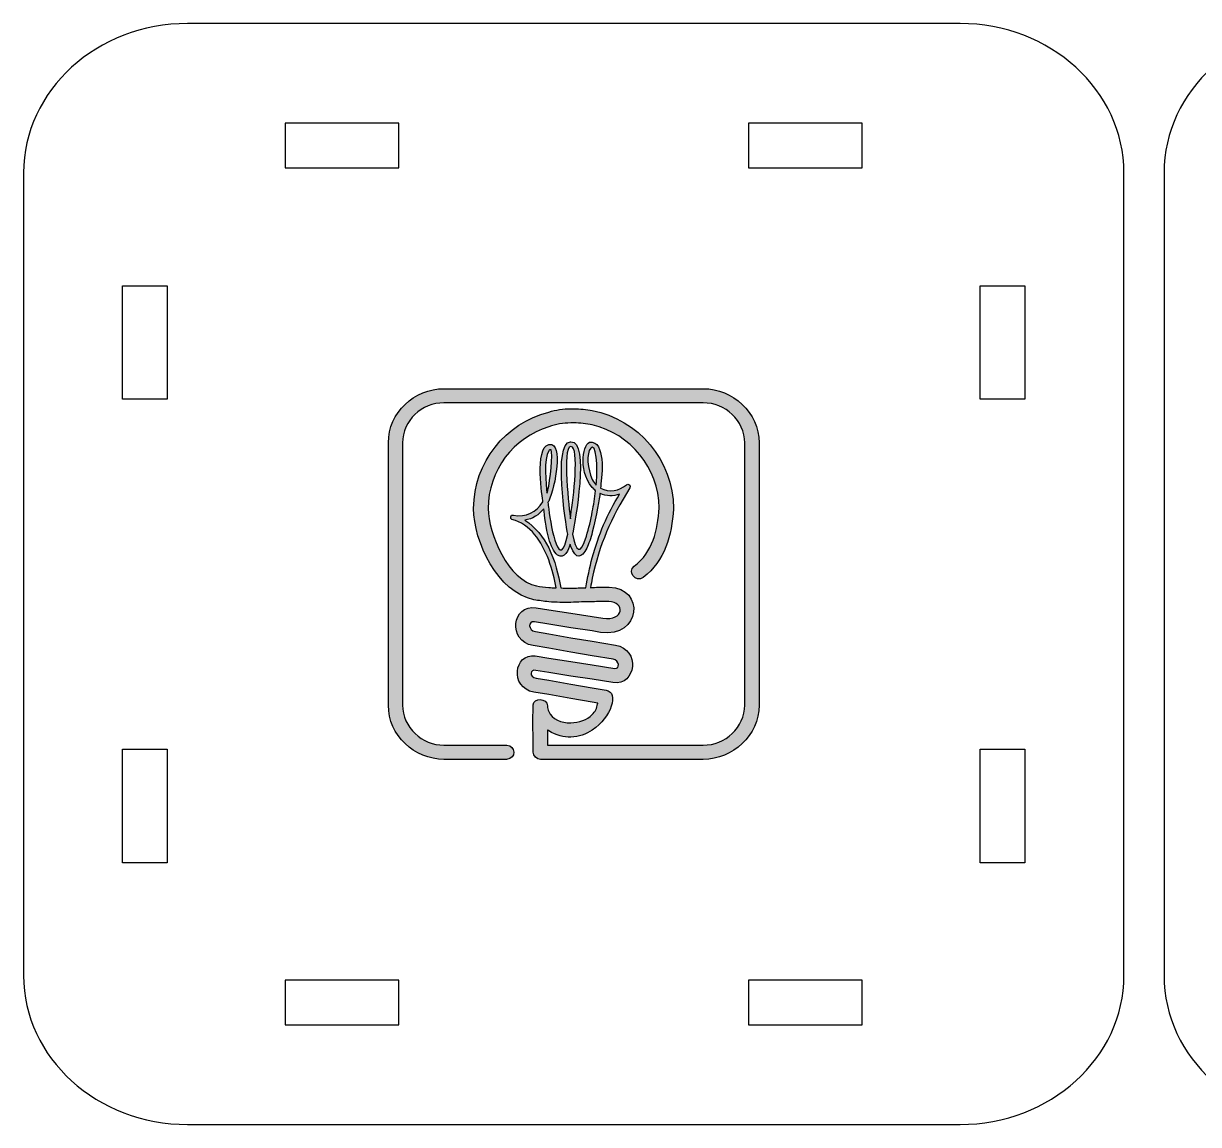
# Model space of a CAD drawing. Extents: x 4 to 307, y 9 to 217.
# Drawn here: x 5 to 106.5, y 104.1 to 199.1 of the extents above; entities that cross this region are included whole.
import ezdxf

# ---------------------------------------------------------------- set-up
doc = ezdxf.new("R2010")
doc.units = 0
doc.header["$MEASUREMENT"] = 0
doc.layers.add('EBENE_1', color=7, linetype='CONTINUOUS')

# ---------------------------------------------------------------- blocks, each defined once
blk = doc.blocks.new('BLOCK_6')
at = {"layer": 'EBENE_1'}
for points in [[(27.64, 186.6), (37.44, 186.6), (37.44, 190.46), (27.64, 190.46), (27.64, 186.6)], [(67.64, 186.6), (77.44, 186.6), (77.44, 190.46), (67.64, 190.46), (67.64, 186.6)], [(13.59, 166.64), (13.59, 176.44), (17.45, 176.44), (17.45, 166.64), (13.59, 166.64)], [(87.63, 166.64), (87.63, 176.44), (91.49, 176.44), (91.49, 166.64), (87.63, 166.64)], [(13.59, 126.63), (13.59, 136.44), (17.45, 136.44), (17.45, 126.63), (13.59, 126.63)], [(87.63, 126.63), (87.63, 136.44), (91.49, 136.44), (91.49, 126.63), (87.63, 126.63)], [(27.64, 112.66), (37.44, 112.66), (37.44, 116.52), (27.64, 116.52), (27.64, 112.66)], [(67.64, 112.66), (77.44, 112.66), (77.44, 116.52), (67.64, 116.52), (67.64, 112.66)]]:
    blk.add_lwpolyline(points, dxfattribs=at)

msp = doc.modelspace()

# ---------------------------------------------------------------- hatches: boundary and pattern name
at = {"layer": 'EBENE_1'}
h = msp.add_hatch(color=7, dxfattribs=at)
h.dxf.hatch_style = 2
edge = h.paths.add_edge_path()
edge.add_spline(control_points=[(63.72, 167.55), (63.72, 167.55), (54.14, 167.55), (54.14, 167.55), (54.14, 167.55), (52.29, 167.55), (52.29, 167.55), (52.29, 167.55), (50.38, 167.55), (50.38, 167.55), (50.38, 167.55), (41.34, 167.55), (41.34, 167.55), (38.77, 167.55), (36.54, 165.49), (36.54, 162.88), (36.54, 162.88), (36.54, 140.25), (36.54, 140.25), (36.54, 137.63), (38.77, 135.57), (41.34, 135.57), (41.34, 135.57), (46.75, 135.57), (46.75, 135.57), (47.59, 135.6), (47.54, 136.79), (46.77, 136.79), (46.77, 136.79), (41.34, 136.79), (41.34, 136.79), (39.46, 136.79), (37.76, 138.32), (37.76, 140.25), (37.76, 140.25), (37.76, 162.88), (37.76, 162.88), (37.76, 164.81), (39.43, 166.33), (41.34, 166.33), (41.34, 166.33), (50.38, 166.33), (50.38, 166.33), (50.38, 166.33), (52.29, 166.33), (52.29, 166.33), (52.29, 166.33), (54.14, 166.33), (54.14, 166.33), (54.14, 166.33), (63.72, 166.33), (63.72, 166.33), (65.62, 166.33), (67.3, 164.81), (67.3, 162.88), (67.3, 162.88), (67.3, 140.25), (67.3, 140.25), (67.3, 138.32), (65.62, 136.79), (63.72, 136.79), (63.72, 136.79), (54.14, 136.79), (54.14, 136.79), (54.14, 136.79), (52.29, 136.79), (52.29, 136.79), (52.29, 136.79), (50.38, 136.79), (50.38, 136.79), (50.38, 136.79), (50.28, 136.79), (50.28, 136.79), (50.28, 136.79), (50.28, 138.11), (50.28, 138.11), (50.3, 138.09), (50.33, 138.06), (50.38, 138.04), (51.04, 137.63), (51.7, 137.48), (52.29, 137.48), (53, 137.5), (53.61, 137.73), (54.14, 138.09), (55.77, 139.18), (56.5, 141.34), (55.33, 141.54), (55.33, 141.54), (54.14, 141.74), (54.14, 141.74), (54.14, 141.74), (52.29, 142.07), (52.29, 142.07), (52.29, 142.07), (50.38, 142.41), (50.38, 142.41), (50.38, 142.41), (49.31, 142.58), (49.31, 142.58), (48.63, 142.68), (48.81, 143.37), (49.26, 143.24), (49.26, 143.24), (50.38, 143.07), (50.38, 143.07), (50.38, 143.07), (52.29, 142.76), (52.29, 142.76), (52.29, 142.76), (54.14, 142.48), (54.14, 142.48), (54.14, 142.48), (55.92, 142.2), (55.92, 142.2), (57.95, 141.9), (58.31, 145.07), (56.15, 145.43), (56.15, 145.43), (54.14, 145.76), (54.14, 145.76), (54.14, 145.76), (52.29, 146.06), (52.29, 146.06), (52.29, 146.06), (50.38, 146.39), (50.38, 146.39), (50.38, 146.39), (49.24, 146.6), (49.24, 146.6), (48.58, 146.7), (48.58, 147.54), (49.14, 147.43), (49.14, 147.43), (50.38, 147.23), (50.38, 147.23), (50.38, 147.23), (52.29, 146.93), (52.29, 146.93), (52.29, 146.93), (54.14, 146.65), (54.14, 146.65), (54.14, 146.65), (54.85, 146.52), (54.85, 146.52), (58.36, 146.04), (58.71, 150.36), (55.59, 150.43), (55.11, 150.43), (54.62, 150.41), (54.14, 150.41), (54.09, 150.41), (54.04, 150.41), (53.99, 150.38), (54.04, 150.66), (54.09, 150.94), (54.14, 151.19), (54.75, 154.11), (55.74, 156.35), (57.39, 158.99), (57.49, 159.17), (57.24, 159.4), (57.09, 159.27), (56.48, 158.74), (55.59, 158.56), (54.85, 158.97), (54.93, 159.7), (55.36, 162.7), (54.14, 162.93), (54.11, 162.93), (54.06, 162.95), (54.01, 162.95), (53.4, 162.95), (52.82, 160.64), (54.14, 159.04), (54.24, 158.94), (54.32, 158.84), (54.42, 158.74), (54.37, 158.13), (54.27, 157.52), (54.14, 156.93), (54.01, 156.22), (53.86, 155.51), (53.63, 154.83), (53.1, 153.05), (52.74, 153.53), (52.44, 155), (52.64, 155.97), (53.94, 163.06), (52.29, 162.98), (52.29, 162.98), (52.26, 162.98), (52.26, 162.98), (50.74, 162.78), (51.85, 155.94), (52.03, 155), (51.32, 151.6), (50.61, 155.44), (50.38, 157.16), (50.36, 157.39), (50.33, 157.59), (50.3, 157.72), (50.33, 157.75), (50.36, 157.8), (50.38, 157.85), (50.97, 159.12), (51.63, 162.88), (50.46, 162.75), (50.43, 162.75), (50.41, 162.73), (50.38, 162.73), (49.14, 162.4), (49.85, 158.08), (49.87, 157.8), (49.34, 156.91), (48.4, 156.4), (47.33, 156.65), (47.1, 156.73), (46.98, 156.32), (47.21, 156.27), (48.81, 155.87), (49.77, 154.37), (50.38, 152.77), (50.69, 151.96), (50.89, 151.12), (51.02, 150.36), (50.79, 150.38), (50.58, 150.38), (50.38, 150.41), (50.03, 150.43), (49.67, 150.48), (49.34, 150.53), (46.9, 150.99), (45.15, 155.05), (45.15, 157.21), (45.15, 160.52), (47.36, 163.33), (50.38, 164.27), (50.99, 164.48), (51.63, 164.58), (52.29, 164.6), (52.36, 164.6), (52.46, 164.6), (52.54, 164.6), (53.07, 164.6), (53.63, 164.53), (54.14, 164.43), (57.42, 163.66), (59.91, 160.72), (59.91, 157.26), (59.78, 155.33), (59.37, 153.45), (57.77, 152.24), (57.14, 151.75), (57.9, 150.79), (58.53, 151.27), (60.44, 152.72), (61, 154.88), (61.15, 157.19), (61.15, 157.19), (61.15, 157.21), (61.15, 157.21), (61.15, 161.38), (58.1, 164.91), (54.14, 165.67), (53.63, 165.77), (53.07, 165.82), (52.54, 165.82), (52.46, 165.82), (52.36, 165.82), (52.29, 165.82), (51.63, 165.82), (50.99, 165.72), (50.38, 165.54), (46.67, 164.58), (43.9, 161.2), (43.9, 157.21), (43.9, 154.37), (45.99, 149.92), (49.11, 149.34), (49.52, 149.26), (49.95, 149.21), (50.38, 149.16), (51.02, 149.11), (51.65, 149.11), (52.29, 149.11), (52.92, 149.14), (53.53, 149.16), (54.14, 149.16), (54.62, 149.19), (55.11, 149.19), (55.56, 149.19), (56.98, 149.16), (56.93, 147.49), (55.05, 147.74), (55.05, 147.74), (54.14, 147.89), (54.14, 147.89), (54.14, 147.89), (52.29, 148.17), (52.29, 148.17), (52.29, 148.17), (50.38, 148.48), (50.38, 148.48), (50.38, 148.48), (49.31, 148.65), (49.31, 148.65), (47.18, 148.98), (46.82, 145.76), (49.03, 145.38), (49.03, 145.38), (50.38, 145.15), (50.38, 145.15), (50.38, 145.15), (52.29, 144.82), (52.29, 144.82), (52.29, 144.82), (54.14, 144.51), (54.14, 144.51), (54.14, 144.51), (55.94, 144.21), (55.94, 144.21), (56.5, 144.13), (56.53, 143.35), (56.1, 143.42), (56.1, 143.42), (54.14, 143.73), (54.14, 143.73), (54.14, 143.73), (52.29, 144.01), (52.29, 144.01), (52.29, 144.01), (50.38, 144.31), (50.38, 144.31), (50.38, 144.31), (49.21, 144.49), (49.21, 144.49), (47.41, 144.77), (46.95, 141.74), (49.11, 141.36), (49.11, 141.36), (50.38, 141.16), (50.38, 141.16), (50.38, 141.16), (52.29, 140.83), (52.29, 140.83), (52.29, 140.83), (54.14, 140.5), (54.14, 140.5), (54.14, 140.5), (54.62, 140.42), (54.62, 140.42), (54.62, 140.4), (54.6, 140.37), (54.6, 140.35), (54.55, 139.99), (54.39, 139.69), (54.14, 139.43), (53.71, 138.98), (53, 138.75), (52.29, 138.72), (51.47, 138.7), (50.66, 139.03), (50.38, 139.69), (50.3, 139.84), (50.28, 139.99), (50.28, 140.2), (50.25, 140.88), (49.06, 140.91), (49.03, 140.27), (49.01, 138.9), (49.03, 137.53), (49.03, 136.18), (49.06, 135.88), (49.36, 135.57), (49.67, 135.57), (49.67, 135.57), (50.38, 135.57), (50.38, 135.57), (50.38, 135.57), (52.29, 135.57), (52.29, 135.57), (52.29, 135.57), (54.14, 135.57), (54.14, 135.57), (54.14, 135.57), (63.72, 135.57), (63.72, 135.57), (66.28, 135.57), (68.54, 137.63), (68.54, 140.25), (68.54, 140.25), (68.54, 162.88), (68.54, 162.88), (68.54, 165.49), (66.28, 167.55), (63.72, 167.55)], knot_values=[0, 0, 0, 0, 1, 1, 1, 2, 2, 2, 3, 3, 3, 4, 4, 4, 5, 5, 5, 6, 6, 6, 7, 7, 7, 8, 8, 8, 9, 9, 9, 10, 10, 10, 11, 11, 11, 12, 12, 12, 13, 13, 13, 14, 14, 14, 15, 15, 15, 16, 16, 16, 17, 17, 17, 18, 18, 18, 19, 19, 19, 20, 20, 20, 21, 21, 21, 22, 22, 22, 23, 23, 23, 24, 24, 24, 25, 25, 25, 26, 26, 26, 27, 27, 27, 28, 28, 28, 29, 29, 29, 30, 30, 30, 31, 31, 31, 32, 32, 32, 33, 33, 33, 34, 34, 34, 35, 35, 35, 36, 36, 36, 37, 37, 37, 38, 38, 38, 39, 39, 39, 40, 40, 40, 41, 41, 41, 42, 42, 42, 43, 43, 43, 44, 44, 44, 45, 45, 45, 46, 46, 46, 47, 47, 47, 48, 48, 48, 49, 49, 49, 50, 50, 50, 51, 51, 51, 52, 52, 52, 53, 53, 53, 54, 54, 54, 55, 55, 55, 56, 56, 56, 57, 57, 57, 58, 58, 58, 59, 59, 59, 60, 60, 60, 61, 61, 61, 62, 62, 62, 63, 63, 63, 64, 64, 64, 65, 65, 65, 66, 66, 66, 67, 67, 67, 68, 68, 68, 69, 69, 69, 70, 70, 70, 71, 71, 71, 72, 72, 72, 73, 73, 73, 74, 74, 74, 75, 75, 75, 76, 76, 76, 77, 77, 77, 78, 78, 78, 79, 79, 79, 80, 80, 80, 81, 81, 81, 82, 82, 82, 83, 83, 83, 84, 84, 84, 85, 85, 85, 86, 86, 86, 87, 87, 87, 88, 88, 88, 89, 89, 89, 90, 90, 90, 91, 91, 91, 92, 92, 92, 93, 93, 93, 94, 94, 94, 95, 95, 95, 96, 96, 96, 97, 97, 97, 98, 98, 98, 99, 99, 99, 100, 100, 100, 101, 101, 101, 102, 102, 102, 103, 103, 103, 104, 104, 104, 105, 105, 105, 106, 106, 106, 107, 107, 107, 108, 108, 108, 109, 109, 109, 110, 110, 110, 111, 111, 111, 112, 112, 112, 113, 113, 113, 114, 114, 114, 115, 115, 115, 116, 116, 116, 117, 117, 117, 118, 118, 118, 119, 119, 119, 120, 120, 120, 121, 121, 121, 122, 122, 122, 123, 123, 123, 124, 124, 124, 125, 125, 125, 126, 126, 126, 127, 127, 127, 128, 128, 128, 129, 129, 129, 130, 130, 130, 131, 131, 131, 132, 132, 132, 132], degree=3, periodic=1)
edge = h.paths.add_edge_path()
edge.add_spline(control_points=[(54.14, 159.73), (53.73, 160.62), (53.61, 161.96), (54.01, 162.42), (54.06, 162.47), (54.11, 162.5), (54.14, 162.5), (54.6, 162.55), (54.6, 159.83), (54.47, 159.22), (54.34, 159.37), (54.24, 159.52), (54.14, 159.73)], knot_values=[0, 0, 0, 0, 1, 1, 1, 2, 2, 2, 3, 3, 3, 4, 4, 4, 4], degree=3, periodic=1)
edge = h.paths.add_edge_path()
edge.add_spline(control_points=[(52.29, 162.57), (53.07, 162.55), (52.49, 158.03), (52.29, 156.65), (52.29, 156.5), (52.26, 156.38), (52.26, 156.32), (52.16, 157.01), (51.5, 162.5), (52.29, 162.57)], knot_values=[0, 0, 0, 0, 1, 1, 1, 2, 2, 2, 3, 3, 3, 3], degree=3, periodic=1)
edge = h.paths.add_edge_path()
edge.add_spline(control_points=[(50.38, 162.19), (50.41, 162.24), (50.43, 162.27), (50.48, 162.29), (50.81, 162.55), (50.58, 160.34), (50.38, 159.14), (50.33, 158.86), (50.28, 158.64), (50.23, 158.53), (50.18, 159.25), (49.9, 161.56), (50.38, 162.19)], knot_values=[0, 0, 0, 0, 1, 1, 1, 2, 2, 2, 3, 3, 3, 4, 4, 4, 4], degree=3, periodic=1)
edge = h.paths.add_edge_path()
edge.add_spline(control_points=[(52.29, 150.33), (52.01, 150.33), (51.7, 150.33), (51.42, 150.36), (51.24, 151.5), (50.91, 152.72), (50.38, 153.81), (49.9, 154.77), (49.24, 155.61), (48.32, 156.2), (48.98, 156.3), (49.54, 156.68), (49.95, 157.19), (50.03, 156.6), (50.13, 155.54), (50.38, 154.62), (50.56, 154.01), (50.79, 153.48), (51.14, 153.2), (51.75, 152.74), (52.11, 153.71), (52.24, 154.14), (52.26, 154.06), (52.29, 153.99), (52.29, 153.94), (52.72, 152.74), (53.25, 152.95), (53.66, 153.78), (53.84, 154.17), (54.01, 154.65), (54.14, 155.18), (54.52, 156.58), (54.78, 158.2), (54.8, 158.51), (54.83, 158.51), (54.83, 158.51), (54.83, 158.51), (55.36, 158.25), (55.94, 158.25), (56.5, 158.46), (55.44, 156.78), (54.67, 154.9), (54.14, 152.97), (53.91, 152.11), (53.73, 151.24), (53.58, 150.38), (53.15, 150.36), (52.72, 150.36), (52.29, 150.33)], knot_values=[0, 0, 0, 0, 1, 1, 1, 2, 2, 2, 3, 3, 3, 4, 4, 4, 5, 5, 5, 6, 6, 6, 7, 7, 7, 8, 8, 8, 9, 9, 9, 10, 10, 10, 11, 11, 11, 12, 12, 12, 13, 13, 13, 14, 14, 14, 15, 15, 15, 16, 16, 16, 16], degree=3, periodic=1)

# ---------------------------------------------------------------- linework, layer by layer
for points, knots in [([(19.19, 199.06), (19.19, 199.06), (85.89, 199.06), (85.89, 199.06), (93.68, 199.06), (100.04, 193.28), (100.04, 186.19), (100.04, 186.19), (100.04, 116.91), (100.04, 116.91), (100.04, 109.82), (93.68, 104.06), (85.89, 104.06), (85.89, 104.06), (19.19, 104.06), (19.19, 104.06), (11.4, 104.06), (5.04, 109.82), (5.04, 116.91), (5.04, 116.91), (5.04, 186.19), (5.04, 186.19), (5.04, 193.28), (11.4, 199.06), (19.19, 199.06)], [0, 0, 0, 0, 1, 1, 1, 2, 2, 2, 3, 3, 3, 4, 4, 4, 5, 5, 5, 6, 6, 6, 7, 7, 7, 8, 8, 8, 8]), ([(117.67, 199.06), (117.67, 199.06), (184.32, 199.06), (184.32, 199.06), (192.11, 199.06), (198.5, 193.28), (198.5, 186.19), (198.5, 186.19), (198.5, 116.91), (198.5, 116.91), (198.5, 109.82), (192.11, 104.06), (184.32, 104.06), (184.32, 104.06), (117.67, 104.06), (117.67, 104.06), (109.88, 104.06), (103.5, 109.82), (103.5, 116.91), (103.5, 116.91), (103.5, 186.19), (103.5, 186.19), (103.5, 193.28), (109.88, 199.06), (117.67, 199.06)], [0, 0, 0, 0, 1, 1, 1, 2, 2, 2, 3, 3, 3, 4, 4, 4, 5, 5, 5, 6, 6, 6, 7, 7, 7, 8, 8, 8, 8]), ([(63.72, 167.55), (63.72, 167.55), (54.14, 167.55), (54.14, 167.55), (54.14, 167.55), (52.29, 167.55), (52.29, 167.55), (52.29, 167.55), (50.38, 167.55), (50.38, 167.55), (50.38, 167.55), (41.34, 167.55), (41.34, 167.55), (38.77, 167.55), (36.54, 165.49), (36.54, 162.88), (36.54, 162.88), (36.54, 140.25), (36.54, 140.25), (36.54, 137.63), (38.77, 135.57), (41.34, 135.57), (41.34, 135.57), (46.75, 135.57), (46.75, 135.57), (47.59, 135.6), (47.54, 136.79), (46.77, 136.79), (46.77, 136.79), (41.34, 136.79), (41.34, 136.79), (39.46, 136.79), (37.76, 138.32), (37.76, 140.25), (37.76, 140.25), (37.76, 162.88), (37.76, 162.88), (37.76, 164.81), (39.43, 166.33), (41.34, 166.33), (41.34, 166.33), (50.38, 166.33), (50.38, 166.33), (50.38, 166.33), (52.29, 166.33), (52.29, 166.33), (52.29, 166.33), (54.14, 166.33), (54.14, 166.33), (54.14, 166.33), (63.72, 166.33), (63.72, 166.33), (65.62, 166.33), (67.3, 164.81), (67.3, 162.88), (67.3, 162.88), (67.3, 140.25), (67.3, 140.25), (67.3, 138.32), (65.62, 136.79), (63.72, 136.79), (63.72, 136.79), (54.14, 136.79), (54.14, 136.79), (54.14, 136.79), (52.29, 136.79), (52.29, 136.79), (52.29, 136.79), (50.38, 136.79), (50.38, 136.79), (50.38, 136.79), (50.28, 136.79), (50.28, 136.79), (50.28, 136.79), (50.28, 138.11), (50.28, 138.11), (50.3, 138.09), (50.33, 138.06), (50.38, 138.04), (51.04, 137.63), (51.7, 137.48), (52.29, 137.48), (53, 137.5), (53.61, 137.73), (54.14, 138.09), (55.77, 139.18), (56.5, 141.34), (55.33, 141.54), (55.33, 141.54), (54.14, 141.74), (54.14, 141.74), (54.14, 141.74), (52.29, 142.07), (52.29, 142.07), (52.29, 142.07), (50.38, 142.41), (50.38, 142.41), (50.38, 142.41), (49.31, 142.58), (49.31, 142.58), (48.63, 142.68), (48.81, 143.37), (49.26, 143.24), (49.26, 143.24), (50.38, 143.07), (50.38, 143.07), (50.38, 143.07), (52.29, 142.76), (52.29, 142.76), (52.29, 142.76), (54.14, 142.48), (54.14, 142.48), (54.14, 142.48), (55.92, 142.2), (55.92, 142.2), (57.95, 141.9), (58.31, 145.07), (56.15, 145.43), (56.15, 145.43), (54.14, 145.76), (54.14, 145.76), (54.14, 145.76), (52.29, 146.06), (52.29, 146.06), (52.29, 146.06), (50.38, 146.39), (50.38, 146.39), (50.38, 146.39), (49.24, 146.6), (49.24, 146.6), (48.58, 146.7), (48.58, 147.54), (49.14, 147.43), (49.14, 147.43), (50.38, 147.23), (50.38, 147.23), (50.38, 147.23), (52.29, 146.93), (52.29, 146.93), (52.29, 146.93), (54.14, 146.65), (54.14, 146.65), (54.14, 146.65), (54.85, 146.52), (54.85, 146.52), (58.36, 146.04), (58.71, 150.36), (55.59, 150.43), (55.11, 150.43), (54.62, 150.41), (54.14, 150.41), (54.09, 150.41), (54.04, 150.41), (53.99, 150.38), (54.04, 150.66), (54.09, 150.94), (54.14, 151.19), (54.75, 154.11), (55.74, 156.35), (57.39, 158.99), (57.49, 159.17), (57.24, 159.4), (57.09, 159.27), (56.48, 158.74), (55.59, 158.56), (54.85, 158.97), (54.93, 159.7), (55.36, 162.7), (54.14, 162.93), (54.11, 162.93), (54.06, 162.95), (54.01, 162.95), (53.4, 162.95), (52.82, 160.64), (54.14, 159.04), (54.24, 158.94), (54.32, 158.84), (54.42, 158.74), (54.37, 158.13), (54.27, 157.52), (54.14, 156.93), (54.01, 156.22), (53.86, 155.51), (53.63, 154.83), (53.1, 153.05), (52.74, 153.53), (52.44, 155), (52.64, 155.97), (53.94, 163.06), (52.29, 162.98), (52.29, 162.98), (52.26, 162.98), (52.26, 162.98), (50.74, 162.78), (51.85, 155.94), (52.03, 155), (51.32, 151.6), (50.61, 155.44), (50.38, 157.16), (50.36, 157.39), (50.33, 157.59), (50.3, 157.72), (50.33, 157.75), (50.36, 157.8), (50.38, 157.85), (50.97, 159.12), (51.63, 162.88), (50.46, 162.75), (50.43, 162.75), (50.41, 162.73), (50.38, 162.73), (49.14, 162.4), (49.85, 158.08), (49.87, 157.8), (49.34, 156.91), (48.4, 156.4), (47.33, 156.65), (47.1, 156.73), (46.98, 156.32), (47.21, 156.27), (48.81, 155.87), (49.77, 154.37), (50.38, 152.77), (50.69, 151.96), (50.89, 151.12), (51.02, 150.36), (50.79, 150.38), (50.58, 150.38), (50.38, 150.41), (50.03, 150.43), (49.67, 150.48), (49.34, 150.53), (46.9, 150.99), (45.15, 155.05), (45.15, 157.21), (45.15, 160.52), (47.36, 163.33), (50.38, 164.27), (50.99, 164.48), (51.63, 164.58), (52.29, 164.6), (52.36, 164.6), (52.46, 164.6), (52.54, 164.6), (53.07, 164.6), (53.63, 164.53), (54.14, 164.43), (57.42, 163.66), (59.91, 160.72), (59.91, 157.26), (59.78, 155.33), (59.37, 153.45), (57.77, 152.24), (57.14, 151.75), (57.9, 150.79), (58.53, 151.27), (60.44, 152.72), (61, 154.88), (61.15, 157.19), (61.15, 157.19), (61.15, 157.21), (61.15, 157.21), (61.15, 161.38), (58.1, 164.91), (54.14, 165.67), (53.63, 165.77), (53.07, 165.82), (52.54, 165.82), (52.46, 165.82), (52.36, 165.82), (52.29, 165.82), (51.63, 165.82), (50.99, 165.72), (50.38, 165.54), (46.67, 164.58), (43.9, 161.2), (43.9, 157.21), (43.9, 154.37), (45.99, 149.92), (49.11, 149.34), (49.52, 149.26), (49.95, 149.21), (50.38, 149.16), (51.02, 149.11), (51.65, 149.11), (52.29, 149.11), (52.92, 149.14), (53.53, 149.16), (54.14, 149.16), (54.62, 149.19), (55.11, 149.19), (55.56, 149.19), (56.98, 149.16), (56.93, 147.49), (55.05, 147.74), (55.05, 147.74), (54.14, 147.89), (54.14, 147.89), (54.14, 147.89), (52.29, 148.17), (52.29, 148.17), (52.29, 148.17), (50.38, 148.48), (50.38, 148.48), (50.38, 148.48), (49.31, 148.65), (49.31, 148.65), (47.18, 148.98), (46.82, 145.76), (49.03, 145.38), (49.03, 145.38), (50.38, 145.15), (50.38, 145.15), (50.38, 145.15), (52.29, 144.82), (52.29, 144.82), (52.29, 144.82), (54.14, 144.51), (54.14, 144.51), (54.14, 144.51), (55.94, 144.21), (55.94, 144.21), (56.5, 144.13), (56.53, 143.35), (56.1, 143.42), (56.1, 143.42), (54.14, 143.73), (54.14, 143.73), (54.14, 143.73), (52.29, 144.01), (52.29, 144.01), (52.29, 144.01), (50.38, 144.31), (50.38, 144.31), (50.38, 144.31), (49.21, 144.49), (49.21, 144.49), (47.41, 144.77), (46.95, 141.74), (49.11, 141.36), (49.11, 141.36), (50.38, 141.16), (50.38, 141.16), (50.38, 141.16), (52.29, 140.83), (52.29, 140.83), (52.29, 140.83), (54.14, 140.5), (54.14, 140.5), (54.14, 140.5), (54.62, 140.42), (54.62, 140.42), (54.62, 140.4), (54.6, 140.37), (54.6, 140.35), (54.55, 139.99), (54.39, 139.69), (54.14, 139.43), (53.71, 138.98), (53, 138.75), (52.29, 138.72), (51.47, 138.7), (50.66, 139.03), (50.38, 139.69), (50.3, 139.84), (50.28, 139.99), (50.28, 140.2), (50.25, 140.88), (49.06, 140.91), (49.03, 140.27), (49.01, 138.9), (49.03, 137.53), (49.03, 136.18), (49.06, 135.88), (49.36, 135.57), (49.67, 135.57), (49.67, 135.57), (50.38, 135.57), (50.38, 135.57), (50.38, 135.57), (52.29, 135.57), (52.29, 135.57), (52.29, 135.57), (54.14, 135.57), (54.14, 135.57), (54.14, 135.57), (63.72, 135.57), (63.72, 135.57), (66.28, 135.57), (68.54, 137.63), (68.54, 140.25), (68.54, 140.25), (68.54, 162.88), (68.54, 162.88), (68.54, 165.49), (66.28, 167.55), (63.72, 167.55)], [0, 0, 0, 0, 1, 1, 1, 2, 2, 2, 3, 3, 3, 4, 4, 4, 5, 5, 5, 6, 6, 6, 7, 7, 7, 8, 8, 8, 9, 9, 9, 10, 10, 10, 11, 11, 11, 12, 12, 12, 13, 13, 13, 14, 14, 14, 15, 15, 15, 16, 16, 16, 17, 17, 17, 18, 18, 18, 19, 19, 19, 20, 20, 20, 21, 21, 21, 22, 22, 22, 23, 23, 23, 24, 24, 24, 25, 25, 25, 26, 26, 26, 27, 27, 27, 28, 28, 28, 29, 29, 29, 30, 30, 30, 31, 31, 31, 32, 32, 32, 33, 33, 33, 34, 34, 34, 35, 35, 35, 36, 36, 36, 37, 37, 37, 38, 38, 38, 39, 39, 39, 40, 40, 40, 41, 41, 41, 42, 42, 42, 43, 43, 43, 44, 44, 44, 45, 45, 45, 46, 46, 46, 47, 47, 47, 48, 48, 48, 49, 49, 49, 50, 50, 50, 51, 51, 51, 52, 52, 52, 53, 53, 53, 54, 54, 54, 55, 55, 55, 56, 56, 56, 57, 57, 57, 58, 58, 58, 59, 59, 59, 60, 60, 60, 61, 61, 61, 62, 62, 62, 63, 63, 63, 64, 64, 64, 65, 65, 65, 66, 66, 66, 67, 67, 67, 68, 68, 68, 69, 69, 69, 70, 70, 70, 71, 71, 71, 72, 72, 72, 73, 73, 73, 74, 74, 74, 75, 75, 75, 76, 76, 76, 77, 77, 77, 78, 78, 78, 79, 79, 79, 80, 80, 80, 81, 81, 81, 82, 82, 82, 83, 83, 83, 84, 84, 84, 85, 85, 85, 86, 86, 86, 87, 87, 87, 88, 88, 88, 89, 89, 89, 90, 90, 90, 91, 91, 91, 92, 92, 92, 93, 93, 93, 94, 94, 94, 95, 95, 95, 96, 96, 96, 97, 97, 97, 98, 98, 98, 99, 99, 99, 100, 100, 100, 101, 101, 101, 102, 102, 102, 103, 103, 103, 104, 104, 104, 105, 105, 105, 106, 106, 106, 107, 107, 107, 108, 108, 108, 109, 109, 109, 110, 110, 110, 111, 111, 111, 112, 112, 112, 113, 113, 113, 114, 114, 114, 115, 115, 115, 116, 116, 116, 117, 117, 117, 118, 118, 118, 119, 119, 119, 120, 120, 120, 121, 121, 121, 122, 122, 122, 123, 123, 123, 124, 124, 124, 125, 125, 125, 126, 126, 126, 127, 127, 127, 128, 128, 128, 129, 129, 129, 130, 130, 130, 131, 131, 131, 132, 132, 132, 132]), ([(50.38, 162.19), (50.41, 162.24), (50.43, 162.27), (50.48, 162.29), (50.81, 162.55), (50.58, 160.34), (50.38, 159.14), (50.33, 158.86), (50.28, 158.64), (50.23, 158.53), (50.18, 159.25), (49.9, 161.56), (50.38, 162.19)], [0, 0, 0, 0, 1, 1, 1, 2, 2, 2, 3, 3, 3, 4, 4, 4, 4]), ([(52.29, 162.57), (53.07, 162.55), (52.49, 158.03), (52.29, 156.65), (52.29, 156.5), (52.26, 156.38), (52.26, 156.32), (52.16, 157.01), (51.5, 162.5), (52.29, 162.57)], [0, 0, 0, 0, 1, 1, 1, 2, 2, 2, 3, 3, 3, 3]), ([(54.14, 159.73), (53.73, 160.62), (53.61, 161.96), (54.01, 162.42), (54.06, 162.47), (54.11, 162.5), (54.14, 162.5), (54.6, 162.55), (54.6, 159.83), (54.47, 159.22), (54.34, 159.37), (54.24, 159.52), (54.14, 159.73)], [0, 0, 0, 0, 1, 1, 1, 2, 2, 2, 3, 3, 3, 4, 4, 4, 4]), ([(52.29, 150.33), (52.01, 150.33), (51.7, 150.33), (51.42, 150.36), (51.24, 151.5), (50.91, 152.72), (50.38, 153.81), (49.9, 154.77), (49.24, 155.61), (48.32, 156.2), (48.98, 156.3), (49.54, 156.68), (49.95, 157.19), (50.03, 156.6), (50.13, 155.54), (50.38, 154.62), (50.56, 154.01), (50.79, 153.48), (51.14, 153.2), (51.75, 152.74), (52.11, 153.71), (52.24, 154.14), (52.26, 154.06), (52.29, 153.99), (52.29, 153.94), (52.72, 152.74), (53.25, 152.95), (53.66, 153.78), (53.84, 154.17), (54.01, 154.65), (54.14, 155.18), (54.52, 156.58), (54.78, 158.2), (54.8, 158.51), (54.83, 158.51), (54.83, 158.51), (54.83, 158.51), (55.36, 158.25), (55.94, 158.25), (56.5, 158.46), (55.44, 156.78), (54.67, 154.9), (54.14, 152.97), (53.91, 152.11), (53.73, 151.24), (53.58, 150.38), (53.15, 150.36), (52.72, 150.36), (52.29, 150.33)], [0, 0, 0, 0, 1, 1, 1, 2, 2, 2, 3, 3, 3, 4, 4, 4, 5, 5, 5, 6, 6, 6, 7, 7, 7, 8, 8, 8, 9, 9, 9, 10, 10, 10, 11, 11, 11, 12, 12, 12, 13, 13, 13, 14, 14, 14, 15, 15, 15, 16, 16, 16, 16])]:
    msp.add_open_spline(points, degree=3, knots=knots, dxfattribs=at)

# ---------------------------------------------------------------- block references
msp.add_blockref('BLOCK_6', (0, 0), dxfattribs=at)

doc.saveas('drawing.dxf')
